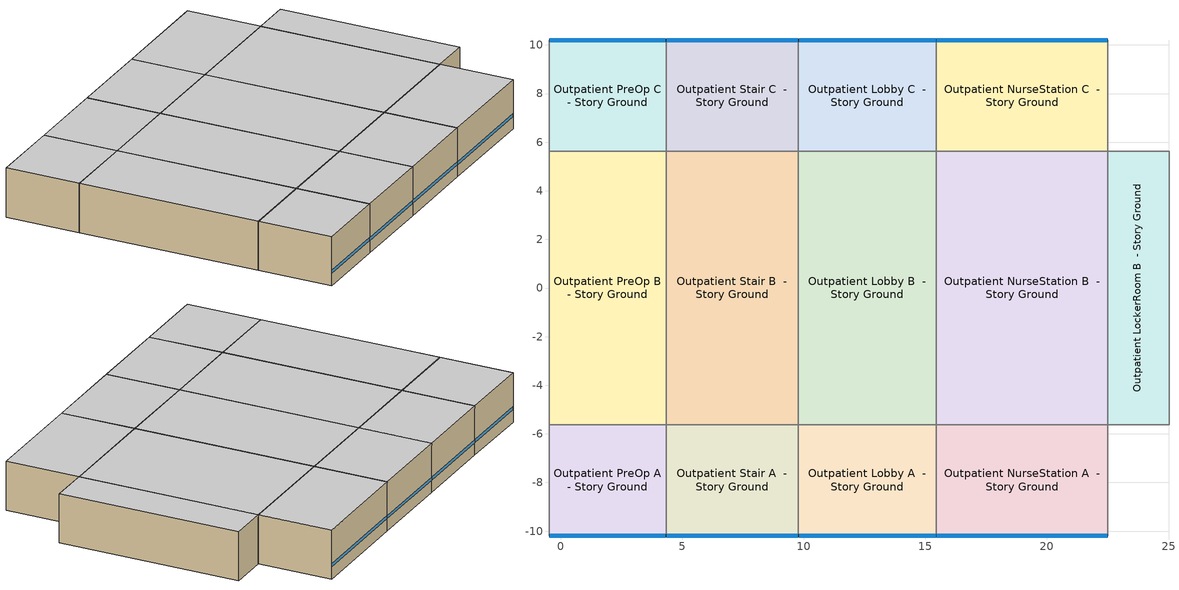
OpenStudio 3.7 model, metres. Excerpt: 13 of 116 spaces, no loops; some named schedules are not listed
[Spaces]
Outpatient PreOp A  - Story Ground
 floor ground (Foundation F 126 Perim 481 Area 2201): -0.48,-10.19 -0.48,-5.62 4.33,-5.62 4.33,-10.19 z0
 wall outside: -0.48,-10.19 4.33,-10.19 z0:3.05
 wall to Outpatient Elec/MechRoom A  - Story Ground: -0.48,-5.62 -0.48,-10.19 z0:3.05
 wall to Outpatient PreOp B  - Story Ground: 4.33,-5.62 -0.48,-5.62 z0:3.05
 wall to Outpatient Stair A  - Story Ground: 4.33,-10.19 4.33,-5.62 z0:3.05
 window (Window U-0.5 SHGC 0.27): -0.46,-10.19 4.3,-10.19 z0.76:0.95
 ceiling adiabatic (Typical Interior Ceiling): 4.33,-10.19 4.33,-5.62 -0.48,-5.62 -0.48,-10.19 z3.05
Outpatient PreOp B  - Story Ground
 floor ground (Foundation F 126 Perim 0 Area 5406): -0.48,-5.62 -0.48,5.62 4.33,5.62 4.33,-5.62 z0
 wall to Outpatient Elec/MechRoom B  - Story Ground: -0.48,5.62 -0.48,-5.62 z0:3.05
 wall to Outpatient PreOp C  - Story Ground: 4.33,5.62 -0.48,5.62 z0:3.05
 wall to Outpatient Stair B  - Story Ground: 4.33,-5.62 4.33,5.62 z0:3.05
 ceiling adiabatic (Typical Interior Ceiling): 4.33,-5.62 4.33,5.62 -0.48,5.62 -0.48,-5.62 z3.05
Outpatient PreOp C  - Story Ground
 floor ground (Foundation F 126 Perim 481 Area 2201): -0.48,5.62 -0.48,10.19 4.33,10.19 4.33,5.62 z0
 wall outside: 4.33,10.19 -0.48,10.19 z0:3.05
 wall to Outpatient Elec/MechRoom C  - Story Ground: -0.48,10.19 -0.48,5.62 z0:3.05
 wall to Outpatient Stair C  - Story Ground: 4.33,5.62 4.33,10.19 z0:3.05
 window (Window U-0.5 SHGC 0.27): 4.3,10.19 -0.46,10.19 z0.76:0.95
 ceiling adiabatic (Typical Interior Ceiling): 4.33,5.62 4.33,10.19 -0.48,10.19 -0.48,5.62 z3.05
Outpatient Stair A  - Story Ground
 floor ground (Foundation F 126 Perim 545 Area 2491): 4.33,-10.19 4.33,-5.62 9.78,-5.62 9.78,-10.19 z0
 wall outside: 4.33,-10.19 9.78,-10.19 z0:3.05
 wall to Outpatient Stair B  - Story Ground: 9.78,-5.62 4.33,-5.62 z0:3.05
 wall to Outpatient Lobby A  - Story Ground: 9.78,-10.19 9.78,-5.62 z0:3.05
 window (Window U-0.5 SHGC 0.27): 4.35,-10.19 9.75,-10.19 z0.76:0.95
 ceiling adiabatic (Typical Interior Ceiling): 9.78,-10.19 9.78,-5.62 4.33,-5.62 4.33,-10.19 z3.05
Outpatient Stair B  - Story Ground
 floor ground (Foundation F 126 Perim 0 Area 6118): 4.33,-5.62 4.33,5.62 9.78,5.62 9.78,-5.62 z0
 wall to Outpatient Stair C  - Story Ground: 9.78,5.62 4.33,5.62 z0:3.05
 wall to Outpatient Lobby B  - Story Ground: 9.78,-5.62 9.78,5.62 z0:3.05
 ceiling adiabatic (Typical Interior Ceiling): 9.78,-5.62 9.78,5.62 4.33,5.62 4.33,-5.62 z3.05
Outpatient Stair C  - Story Ground
 floor ground (Foundation F 126 Perim 545 Area 2491): 4.33,5.62 4.33,10.19 9.78,10.19 9.78,5.62 z0
 wall outside: 9.78,10.19 4.33,10.19 z0:3.05
 wall to Outpatient Lobby C  - Story Ground: 9.78,5.62 9.78,10.19 z0:3.05
 window (Window U-0.5 SHGC 0.27): 9.75,10.19 4.35,10.19 z0.76:0.95
 ceiling adiabatic (Typical Interior Ceiling): 9.78,5.62 9.78,10.19 4.33,10.19 4.33,5.62 z3.05
Outpatient Lobby A  - Story Ground
 floor ground (Foundation F 126 Perim 567 Area 2593): 9.78,-10.19 9.78,-5.62 15.45,-5.62 15.45,-10.19 z0
 wall outside: 9.78,-10.19 15.45,-10.19 z0:3.05
 wall to Outpatient Lobby B  - Story Ground: 15.45,-5.62 9.78,-5.62 z0:3.05
 wall to Outpatient NurseStation A  - Story Ground: 15.45,-10.19 15.45,-5.62 z0:3.05
 window (Window U-0.5 SHGC 0.27): 9.8,-10.19 15.42,-10.19 z0.76:0.95
 ceiling adiabatic (Typical Interior Ceiling): 15.45,-10.19 15.45,-5.62 9.78,-5.62 9.78,-10.19 z3.05
Outpatient Lobby B  - Story Ground
 floor ground (Foundation F 126 Perim 0 Area 637): 9.78,-5.62 9.78,5.62 15.45,5.62 15.45,-5.62 z0
 wall to Outpatient Lobby C  - Story Ground: 15.45,5.62 9.78,5.62 z0:3.05
 wall to Outpatient NurseStation B  - Story Ground: 15.45,-5.62 15.45,5.62 z0:3.05
 ceiling adiabatic (Typical Interior Ceiling): 15.45,-5.62 15.45,5.62 9.78,5.62 9.78,-5.62 z3.05
Outpatient Lobby C  - Story Ground
 floor ground (Foundation F 126 Perim 567 Area 2593): 9.78,5.62 9.78,10.19 15.45,10.19 15.45,5.62 z0
 wall outside: 15.45,10.19 9.78,10.19 z0:3.05
 wall to Outpatient NurseStation C  - Story Ground: 15.45,5.62 15.45,10.19 z0:3.05
 window (Window U-0.5 SHGC 0.27): 15.42,10.19 9.8,10.19 z0.76:0.95
 ceiling adiabatic (Typical Interior Ceiling): 15.45,5.62 15.45,10.19 9.78,10.19 9.78,5.62 z3.05
Outpatient NurseStation A  - Story Ground
 floor ground (Foundation F 126 Perim 705 Area 3224): 15.45,-10.19 15.45,-5.62 22.5,-5.62 22.5,-10.19 z0
 wall outside: 15.45,-10.19 22.5,-10.19 z0:3.05
 wall to Outpatient NurseStation B  - Story Ground: 22.5,-5.62 15.45,-5.62 z0:3.05
 wall to Outpatient LockerRoom A  - Story Ground: 22.5,-10.19 22.5,-5.62 z0:3.05
 window (Window U-0.5 SHGC 0.27): 15.47,-10.19 22.48,-10.19 z0.76:0.95
 ceiling adiabatic (Typical Interior Ceiling): 22.5,-10.19 22.5,-5.62 15.45,-5.62 15.45,-10.19 z3.05
Outpatient NurseStation B  - Story Ground
 floor ground (Foundation F 126 Perim 0 Area 792): 15.45,-5.62 15.45,5.62 22.5,5.62 22.5,-5.62 z0
 wall to Outpatient NurseStation C  - Story Ground: 22.5,5.62 15.45,5.62 z0:3.05
 wall to Outpatient LockerRoom B  - Story Ground: 22.5,-5.62 22.5,5.62 z0:3.05
 ceiling adiabatic (Typical Interior Ceiling): 22.5,-5.62 22.5,5.62 15.45,5.62 15.45,-5.62 z3.05
Outpatient NurseStation C  - Story Ground
 floor ground (Foundation F 126 Perim 705 Area 3224): 15.45,5.62 15.45,10.19 22.5,10.19 22.5,5.62 z0
 wall outside: 22.5,10.19 15.45,10.19 z0:3.05
 wall to Outpatient LockerRoom C  - Story Ground: 22.5,5.62 22.5,10.19 z0:3.05
 window (Window U-0.5 SHGC 0.27): 22.48,10.19 15.47,10.19 z0.76:0.95
 ceiling adiabatic (Typical Interior Ceiling): 22.5,5.62 22.5,10.19 15.45,10.19 15.45,5.62 z3.05
Outpatient LockerRoom B  - Story Ground
 floor ground (Foundation F 126 Perim 0 Area 2827): 22.5,-5.62 22.5,5.62 25.02,5.62 25.02,-5.62 z0
 wall to Outpatient LockerRoom C  - Story Ground: 25.02,5.62 22.5,5.62 z0:3.05
 wall to Outpatient LockerRoom B end_b - Story Ground: 25.02,-5.62 25.02,5.62 z0:3.05
 wall to Outpatient LockerRoom A  - Story Ground: 22.5,-5.62 25.02,-5.62 z0:3.05
 ceiling adiabatic (Typical Interior Ceiling): 25.02,-5.62 25.02,5.62 22.5,5.62 22.5,-5.62 z3.05
[Site]
Northeast Philadelph: Latitude {deg}=40.08; Longitude {deg}=-75.01; Time Zone {hr}=-5; Elevation {m}=36; Terrain=City
[Site:WaterMainsTemperature]
Calculation Method=Correlation; Annual Average Outdoor Air Temperature {C}=14.165; Maximum Difference In Monthly Average Outdoor Air Temperatures {deltaC}=25.99
[SizingPeriod:DesignDay] Daily Dry-Bulb Temperature Range {deltaC}=10.2; Barometric Pressure {Pa}=100893; Wind Speed {m/s}=4.3; Wind Direction {deg}=280; Rain Indicator=No; Snow Indicator=No; Day of Month=21; Month=7; Day Type=SummerDesignDay; Daylight Saving Time Indicator=No; Dry-Bulb Temperature Range Modifier Type=DefaultMultipliers; Solar Model Indicator=ASHRAETau; ASHRAE Clear Sky Optical Depth for Beam Irradiance=0.453; ASHRAE Clear Sky Optical Depth for Diffuse Irradiance=2.129
Name | Maximum Dry-Bulb Temperature {C} | Humidity Condition Type | Wetbulb or DewPoint at Maximum Dry-Bulb {C}
Northeast Philadelph Ann Clg .4% Condns DB=>MWB 1 | 34 | Wetbulb | 24.1
Northeast Philadelph Ann Clg .4% Condns WB=>MDB 1 | 31.5 | Wetbulb | 25.8
Northeast Philadelph Ann Clg 1% Condns DB=>MWB 1 | 32.6 | Wetbulb | 23.4
Northeast Philadelph Ann Clg 2% Condns DP=>MDB 1 | 26.8 | Dewpoint | 22.5
[ClimateZones]
Climate Zone Institution Name 1=ASHRAE; Climate Zone Document Name 1=ANSI/ASHRAE Standard 169; Climate Zone Document Year 1=2006; Climate Zone Value 1=ASHRAE 169-2013-4A; Climate Zone Institution Name 2=CEC; Climate Zone Document Name 2=California Climate Zone Descriptions; Climate Zone Document Year 2=1995
[Building]
ComStock 90.1-2004|Outpatient: North Axis {deg}=45; Default Construction Set=ComStock 90.1-2004 - Outpatient - ASHRAE 169-2013-4A; Default Schedule Set=Building Default Schedule Set; Standards Building Type=Outpatient
[Site:GroundTemperature:FCfactorMethod]
January Ground Temperature {C}=14; February Ground Temperature {C}=7.3; March Ground Temperature {C}=3.3; April Ground Temperature {C}=1.2; May Ground Temperature {C}=-0.2; June Ground Temperature {C}=5.6; July Ground Temperature {C}=10.9; August Ground Temperature {C}=16.1; September Ground Temperature {C}=21.7; October Ground Temperature {C}=25; November Ground Temperature {C}=24.8; December Ground Temperature {C}=19.9
[Construction:FfactorGroundFloor] F-Factor {W/m-K}=1.26344
Name | Area {m2} | PerimeterExposed {m}
Foundation F 126 Perim 0 Area 5406 | 54.0579 | 0
Foundation F 126 Perim 567 Area 2593 | 25.9313 | 5.67175
Foundation F 126 Perim 481 Area 2201 | 22.0074 | 4.81353
Foundation F 126 Perim 545 Area 2491 | 24.9077 | 5.44787
Foundation F 126 Perim 0 Area 6118 | 61.1818 | 0
Foundation F 126 Perim 0 Area 637 | 63.6961 | 0
Foundation F 126 Perim 0 Area 792 | 79.2011 | 0
Foundation F 126 Perim 705 Area 3224 | 32.2435 | 7.05238
Foundation F 126 Perim 0 Area 2827 | 28.2747 | 0
[DefaultConstructionSet]
ComStock 90.1-2004 - Outpatient - ASHRAE 169-2013-4A: Default Exterior Surface Constructions=Default Surface Constructions 1; Default Interior Surface Constructions=Default Surface Constructions 2; Default Ground Contact Surface Constructions=Default Surface Constructions 3; Default Exterior SubSurface Constructions=Default Sub Surface Constructions 1; Default Interior SubSurface Constructions=Default Sub Surface Constructions 2; Interior Partition Construction=Typical Interior Partition
[DefaultSurfaceConstructions]
Name | Floor Construction | Wall Construction | Roof Ceiling Construction
Default Surface Constructions 1 | Typical Insulated Exterior Mass Floor R-9.35 | Typical Insulated Exterior Mass Wall R-6.62 | Typical IEAD Roof R-15.87
Default Surface Constructions 2 | Typical Interior Floor | Typical Interior Wall | Typical Interior Ceiling
Default Surface Constructions 3 | Typical Insulated Carpeted 6in Slab Floor | Typical Insulated Basement Mass Wall
[Construction]
Typical Insulated Exterior Mass Floor R-9.35: Typical Insulation R-6.78, 4 in. Normalweight Concrete Floor, Typical Carpet Pad
Typical IEAD Roof R-15.87: Roof Membrane, Typical Insulation R-14.76, Metal Roof Surface
Typical Interior Floor: 100mm Normalweight concrete floor, CP02 CARPET PAD
Typical Interior Wall: G01 13mm gypsum board, G01 13mm gypsum board
Typical Interior Ceiling: CP02 CARPET PAD, 100mm Normalweight concrete floor
Typical Insulated Carpeted 6in Slab Floor: 6 in. Normalweight Concrete Floor, Typical Carpet Pad
Typical Insulated Basement Mass Wall: 8 in. Concrete Block Basement Wall
U 0.57 SHGC 0.39 Dbl Ref-D Clr 6mm/6mm Air: REF D CLEAR 6MM, AIR 6MM, CLEAR 6MM
Typical Insulated Metal Door R-1.43: F08 Metal surface, Typical Insulation R-0.58
Typical Overhead Door R-0.86: Typical Insulation R-0.01
U 1.17 SHGC 0.49 Simple Glazing Skylight U-1.17 SHGC 0.39: U 1.17 SHGC 0.49 Simple Glazing U-1.17 SHGC 0.39
Typical Interior Window: Clear 3mm
Typical Interior Door; Typical Interior Partition: G05 25mm wood
Typical Insulated Exterior Mass Wall R-6.62: 1IN Stucco, 8IN CONCRETE HW RefBldg, Typical Insulation R-4.23, 1/2IN Gypsum
InteriorFurnishings 1: Std Wood 6inch 1
Window U-0.5 SHGC 0.27: Simple Glazing Double - LowE - Tinted/Reflective - Thermally Broken Aluminum
[Material:NoMass] Roughness=Smooth; Thermal Absorptance=0.9; Solar Absorptance=0.7
Name | Thermal Resistance {m2-K/W} | Visible Absorptance
Typical Insulation R-6.78 | 1.19347 | 0.7
Typical Carpet Pad; CP02 CARPET PAD | 0.21648 | 0.8
Typical Insulation R-14.76 | 2.59864 | 0.7
Typical Insulation R-0.58 | 0.101875 | 0.7
Typical Insulation R-0.01 | 0.001 | 0.7
Typical Insulation R-4.23 | 0.745657 | 0.7
[Material] Thermal Absorptance=0.9
Name | Roughness | Thickness {m} | Conductivity {W/m-K} | Density {kg/m3} | Specific Heat {J/kg-K} | Solar Absorptance | Visible Absorptance
4 in. Normalweight Concrete Floor | MediumRough | 0.1016 | 2.31 | 2322 | 832 | 0.7 | 0.7
Roof Membrane | VeryRough | 0.0095 | 0.16 | 1121.29 | 1460 | 0.7 | 0.7
Metal Roof Surface; F08 Metal surface | Smooth | 0.0008 | 45.28 | 7824 | 500 | 0.7 | 0.7
100mm Normalweight concrete floor | MediumRough | 0.1016 | 2.31045 | 2322 | 832.557 | 0.7 | 0.7
G01 13mm gypsum board | Smooth | 0.0127 | 0.160031 | 800.001 | 1090.73 | 0.7 | 0.5
6 in. Normalweight Concrete Floor | MediumRough | 0.1524 | 2.31 | 2322 | 832 | 0.7 | 0.7
8 in. Concrete Block Basement Wall | MediumRough | 0.2032 | 1.326 | 1842 | 912 | 0.7 | 0.7
G05 25mm wood | MediumSmooth | 0.0254 | 0.15 | 608 | 1630 | 0.5 | 0.5
1IN Stucco | Smooth | 0.0253 | 0.6918 | 1858 | 837 | 0.7 | 0.92
8IN CONCRETE HW RefBldg | Rough | 0.2032 | 1.311 | 2240 | 836.8 | 0.7 | 0.7
1/2IN Gypsum | Smooth | 0.0127 | 0.16 | 784.9 | 830 | 0.4 | 0.4
Std Wood 6inch 1 | MediumSmooth | 0.15 | 0.12 | 540 | 1210 | 0.7 | 0.7
[DefaultSubSurfaceConstructions]
Name | Fixed Window Construction | Operable Window Construction | Door Construction | Glass Door Construction | Overhead Door Construction | Skylight Construction | Tubular Daylight Dome Construction | Tubular Daylight Diffuser Construction
Default Sub Surface Constructions 1 | U 0.57 SHGC 0.39 Dbl Ref-D Clr 6mm/6mm Air | U 0.57 SHGC 0.39 Dbl Ref-D Clr 6mm/6mm Air | Typical Insulated Metal Door R-1.43 | U 0.57 SHGC 0.39 Dbl Ref-D Clr 6mm/6mm Air | Typical Overhead Door R-0.86 | U 1.17 SHGC 0.49 Simple Glazing Skylight U-1.17 SHGC 0.39 | Typical Interior Window | Typical Interior Window
Default Sub Surface Constructions 2 | Typical Interior Window | Typical Interior Window | Typical Interior Door
[WindowMaterial:Glazing] Optical Data Type=SpectralAverage; Infrared Transmittance at Normal Incidence=0; Front Side Infrared Hemispherical Emissivity=0.84; Conductivity {W/m-K}=0.9; Dirt Correction Factor for Solar and Visible Transmittance=1; Solar Diffusing=No
Name | Thickness {m} | Solar Transmittance at Normal Incidence | Front Side Solar Reflectance at Normal Incidence | Back Side Solar Reflectance at Normal Incidence | Visible Transmittance at Normal Incidence | Front Side Visible Reflectance at Normal Incidence | Back Side Visible Reflectance at Normal Incidence | Back Side Infrared Hemispherical Emissivity
REF D CLEAR 6MM | 0.006 | 0.429 | 0.308 | 0.379 | 0.334 | 0.453 | 0.505 | 0.82
CLEAR 6MM | 0.006 | 0.775 | 0.071 | 0.071 | 0.881 | 0.08 | 0.08 | 0.84
Clear 3mm | 0.003 | 0.837 | 0.075 | 0.075 | 0.898 | 0.081 | 0.081 | 0.84
[WindowMaterial:Gas]
AIR 6MM: Gas Type=Air; Thickness {m}=0.0063
[WindowMaterial:SimpleGlazingSystem]
Name | U-Factor {W/m2-K} | Solar Heat Gain Coefficient | Visible Transmittance
U 1.17 SHGC 0.49 Simple Glazing U-1.17 SHGC 0.39 | 6.64357 | 0.39 | 0.38
Simple Glazing Double - LowE - Tinted/Reflective - Thermally Broken Aluminum | 2.81642 | 0.266 | 0.359
[SpaceType] Standards Building Type=Outpatient
Name | Default Schedule Set | Design Specification Outdoor Air Object | Standards Space Type
Outpatient PreOp - ComStock 90.1-2004 | Outpatient PreOp Schedule Set | Outpatient PreOp Ventilation | PreOp
Outpatient Stair - ComStock 90.1-2004 | Outpatient Stair Schedule Set | Outpatient Stair Ventilation | Stair
Outpatient Lobby - ComStock 90.1-2004 | Outpatient Lobby Schedule Set | Outpatient Lobby Ventilation | Lobby
Outpatient NurseStation - ComStock 90.1-2004 | Outpatient NurseStation Schedule Set | Outpatient NurseStation Ventilation | NurseStation
Outpatient LockerRoom - ComStock 90.1-2004 | Outpatient LockerRoom Schedule Set | Outpatient LockerRoom Ventilation | LockerRoom
[BuildingStory]
Story Ground: Nominal Z Coordinate {m}=0; Nominal Floor to Floor Height {m}=3.048
[Space] Building Story=Story Ground
Name | Space Type | Thermal Zone
Outpatient PreOp A  - Story Ground | Outpatient PreOp - ComStock 90.1-2004 | Zone Outpatient PreOp A  - Story Ground
Outpatient PreOp B  - Story Ground | Outpatient PreOp - ComStock 90.1-2004 | Zone Outpatient PreOp B  - Story Ground
Outpatient PreOp C  - Story Ground | Outpatient PreOp - ComStock 90.1-2004 | Zone Outpatient PreOp C  - Story Ground
Outpatient Stair A  - Story Ground | Outpatient Stair - ComStock 90.1-2004 | Zone Outpatient Stair A  - Story Ground
Outpatient Stair B  - Story Ground | Outpatient Stair - ComStock 90.1-2004 | Zone Outpatient Stair B  - Story Ground
Outpatient Stair C  - Story Ground | Outpatient Stair - ComStock 90.1-2004 | Zone Outpatient Stair C  - Story Ground
Outpatient Lobby A  - Story Ground | Outpatient Lobby - ComStock 90.1-2004 | Zone Outpatient Lobby A  - Story Ground
Outpatient Lobby B  - Story Ground | Outpatient Lobby - ComStock 90.1-2004 | Zone Outpatient Lobby B  - Story Ground
Outpatient Lobby C  - Story Ground | Outpatient Lobby - ComStock 90.1-2004 | Zone Outpatient Lobby C  - Story Ground
Outpatient NurseStation A  - Story Ground | Outpatient NurseStation - ComStock 90.1-2004 | Zone Outpatient NurseStation A  - Story Ground
Outpatient NurseStation B  - Story Ground | Outpatient NurseStation - ComStock 90.1-2004 | Zone Outpatient NurseStation B  - Story Ground
Outpatient NurseStation C  - Story Ground | Outpatient NurseStation - ComStock 90.1-2004 | Zone Outpatient NurseStation C  - Story Ground
Outpatient LockerRoom B  - Story Ground | Outpatient LockerRoom - ComStock 90.1-2004 | Zone Outpatient LockerRoom B  - Story Ground
[ThermalZone] Multiplier=1; Use Ideal Air Loads=No
Name | Thermostat
Zone Outpatient PreOp A  - Story Ground | Outpatient PreOp - ComStock 90.1-2004 Thermostat
Zone Outpatient PreOp B  - Story Ground | Outpatient PreOp - ComStock 90.1-2004 Thermostat 1
Zone Outpatient PreOp C  - Story Ground | Outpatient PreOp - ComStock 90.1-2004 Thermostat 2
Zone Outpatient Stair A  - Story Ground | Outpatient Stair - ComStock 90.1-2004 Thermostat
Zone Outpatient Stair B  - Story Ground | Outpatient Stair - ComStock 90.1-2004 Thermostat 1
Zone Outpatient Stair C  - Story Ground | Outpatient Stair - ComStock 90.1-2004 Thermostat 2
Zone Outpatient Lobby A  - Story Ground | Outpatient Lobby - ComStock 90.1-2004 Thermostat
Zone Outpatient Lobby B  - Story Ground | Outpatient Lobby - ComStock 90.1-2004 Thermostat 1
Zone Outpatient Lobby C  - Story Ground | Outpatient Lobby - ComStock 90.1-2004 Thermostat 2
Zone Outpatient NurseStation A  - Story Ground | Outpatient NurseStation - ComStock 90.1-2004 Thermostat
Zone Outpatient NurseStation B  - Story Ground | Outpatient NurseStation - ComStock 90.1-2004 Thermostat 1
Zone Outpatient NurseStation C  - Story Ground | Outpatient NurseStation - ComStock 90.1-2004 Thermostat 2
Zone Outpatient LockerRoom B  - Story Ground | Outpatient LockerRoom - ComStock 90.1-2004 Thermostat 2
[People:Definition] Number of People Calculation Method=People/Area; Fraction Radiant=0.3
Name | People per Space Floor Area {person/m2}
Outpatient Lobby People Definition; Outpatient PreOp People Definition | 0.107639
Outpatient LockerRoom People Definition | 0.161566
Outpatient NurseStation People Definition | 0.215493
[People] Work Efficiency Schedule=Work Efficiency Schedule; Clothing Insulation Schedule=Clothing Schedule; Air Velocity Schedule=Air Velocity Schedule; Multiplier=1
Name | People Definition | Space or SpaceType
Outpatient Lobby People | Outpatient Lobby People Definition | Outpatient Lobby - ComStock 90.1-2004
Outpatient LockerRoom People | Outpatient LockerRoom People Definition | Outpatient LockerRoom - ComStock 90.1-2004
Outpatient NurseStation People | Outpatient NurseStation People Definition | Outpatient NurseStation - ComStock 90.1-2004
Outpatient PreOp People | Outpatient PreOp People Definition | Outpatient PreOp - ComStock 90.1-2004
[Lights:Definition] Design Level Calculation Method=Watts/Area; Fraction Visible=0.2; Return Air Fraction=0
Name | Watts per Space Floor Area {W/m2} | Fraction Radiant
Outpatient LockerRoom - ComStock 90.1-2004 General Lights Definition | 3.74035 | 0.31
Outpatient LockerRoom - ComStock 90.1-2004 Wall Wash Lights Definition | 4.25298 | 0.125
Outpatient Stair - ComStock 90.1-2004 General Lights Definition | 6.08466 | 0.31
Outpatient Stair - ComStock 90.1-2004 Wall Wash Lights Definition | 4.91911 | 0.125
Outpatient PreOp - ComStock 90.1-2004 General Lights Definition | 3.00501 | 0.31
Outpatient PreOp - ComStock 90.1-2004 Task Lights Definition | 26.7515 | 0.125
Outpatient Lobby - ComStock 90.1-2004 General Lights Definition | 2.45217 | 0.31
Outpatient Lobby - ComStock 90.1-2004 Task Lights Definition | 1.72345 | 0.125
Outpatient Lobby - ComStock 90.1-2004 Wall Wash Lights Definition | 3.12863 | 0.125
Outpatient NurseStation - ComStock 90.1-2004 General Lights Definition | 6.50864 | 0.31
Outpatient NurseStation - ComStock 90.1-2004 Task Lights Definition | 11.8918 | 0.125
[ElectricEquipment:Definition]
Name | Design Level Calculation Method | Watts per Space Floor Area {W/m2} | Fraction Latent | Fraction Radiant | Fraction Lost | Design Level {W}
Outpatient Lobby Elec Equip Definition | Watts/Area | 11.8403 | 0 | 0.5 | 0
Outpatient LockerRoom Elec Equip Definition | Watts/Area | 32.2917 | 0 | 0.5 | 0
Outpatient NurseStation Elec Equip Definition; Outpatient PreOp Elec Equip Definition | Watts/Area | 21.5278 | 0 | 0.5 | 0
Outpatient Stair Elec Equip Definition | Watts/Area | 4.30556 | 0 | 0.5 | 0
Elevator Lift Motor | EquipmentLevel |  | 0 | 0 | 1 | 16055
Elevator Fan | EquipmentLevel |  |  | 0.5 |  | 74.7252
Elevator Lights | EquipmentLevel |  |  | 0.5 |  | 88.9586
[ElectricEquipment]
Name | Electric Equipment Definition | Space or SpaceType | Schedule | Multiplier
Outpatient Lobby Elec Equip | Outpatient Lobby Elec Equip Definition | Outpatient Lobby - ComStock 90.1-2004
Outpatient LockerRoom Elec Equip | Outpatient LockerRoom Elec Equip Definition | Outpatient LockerRoom - ComStock 90.1-2004
Outpatient NurseStation Elec Equip | Outpatient NurseStation Elec Equip Definition | Outpatient NurseStation - ComStock 90.1-2004
Outpatient PreOp Elec Equip | Outpatient PreOp Elec Equip Definition | Outpatient PreOp - ComStock 90.1-2004
Outpatient Stair Elec Equip | Outpatient Stair Elec Equip Definition | Outpatient Stair - ComStock 90.1-2004
5 Elevator Lift Motors | Elevator Lift Motor | Outpatient NurseStation B  - Story Ground | Elevator Schedule 1 | 5
5 Elevator Fans | Elevator Fan | Outpatient NurseStation B  - Story Ground | Elevator Schedule 3 | 5
5 Elevator Lights | Elevator Lights | Outpatient NurseStation B  - Story Ground | Elevator Schedule 2 | 5
[DesignSpecification:OutdoorAir] Outdoor Air Method=Sum
Name | Outdoor Air Flow per Person {m3/s-person} | Outdoor Air Flow per Floor Area {m3/s-m2}
Outpatient Lobby Ventilation; Outpatient LockerRoom Ventilation | 0.00707921
Outpatient NurseStation Ventilation |  | 0.0023876
Outpatient PreOp Ventilation | 0.00235974 | 0.00270764
Outpatient Stair Ventilation |  | 0.000254
[DefaultScheduleSet]
Name | Number of People Schedule | People Activity Level Schedule | Lighting Schedule | Electric Equipment Schedule | Infiltration Schedule | Hours of Operation Schedule
Outpatient Lobby Schedule Set; Outpatient LockerRoom Schedule Set; Outpatient NurseStation Schedule Set | OutPatientHealthCare BLDG_OCC_SCH | OutPatientHealthCare ACTIVITY_SCH | OutPatientHealthCare BLDG_LIGHT_SCH | OutPatientHealthCare BLDG_EQUIP_SCH_BASE | OutPatientHealthCare INFIL_SCH
Outpatient PreOp Schedule Set | OutPatientHealthCare BLDG_OCC_SCH | OutPatientHealthCare ACTIVITY_SCH | OutPatientHealthCare BLDG_LIGHT_EXAM_SCH | OutPatientHealthCare BLDG_EQUIP_SCH_BASE | OutPatientHealthCare INFIL_SCH
Outpatient Stair Schedule Set | OutPatientHealthCare BLDG_OCC_SCH | OutPatientHealthCare ACTIVITY_SCH | OutPatientHealthCare BLDG_LIGHT_CORRIDOR_SCH | OutPatientHealthCare BLDG_EQUIP_SCH_BASE | OutPatientHealthCare INFIL_SCH
Building Default Schedule Set |  |  |  |  |  | Building Hours of Operation NonResidential
[Exterior:Lights:Definition]
Name | Design Level {W}
Parking Areas and Drives Def (W/ft^2) | 0.0414577
Building Facades Def (W/ft^2) | 0.2
Main Entries Def (W/ft) | 30
Other Doors Def (W/ft) | 20
[Exterior:Lights] Control Option=AstronomicalClock
Name | Exterior Lights Definition | Schedule | Multiplier
Parking Areas and Drives | Parking Areas and Drives Def (W/ft^2) | Always On Discrete | 151875
Building Facades | Building Facades Def (W/ft^2) | Schedule Ruleset 1 | 5824.89
Main Entries | Main Entries Def (W/ft) | Always On Discrete | 12
Other Doors | Other Doors Def (W/ft) | Always On Discrete | 31.14
[ThermostatSetpoint:DualSetpoint] Heating Setpoint Temperature Schedule=OutPatientHealthCare HTGSETP_SCH_YES_OPTIMUM; Cooling Setpoint Temperature Schedule=OutPatientHealthCare CLGSETP_SCH_NO_SETBACK
Outpatient Lobby - ComStock 90.1-2004 Thermostat; Outpatient Lobby - ComStock 90.1-2004 Thermostat 1; Outpatient Lobby - ComStock 90.1-2004 Thermostat 2; Outpatient LockerRoom - ComStock 90.1-2004 Thermostat 2; Outpatient NurseStation - ComStock 90.1-2004 Thermostat; Outpatient NurseStation - ComStock 90.1-2004 Thermostat 1; Outpatient NurseStation - ComStock 90.1-2004 Thermostat 2; Outpatient PreOp - ComStock 90.1-2004 Thermostat; Outpatient PreOp - ComStock 90.1-2004 Thermostat 1; Outpatient PreOp - ComStock 90.1-2004 Thermostat 2; Outpatient Stair - ComStock 90.1-2004 Thermostat; Outpatient Stair - ComStock 90.1-2004 Thermostat 1; Outpatient Stair - ComStock 90.1-2004 Thermostat 2
[InternalMass:Definition]
Internal Mass Definition 2: Construction=InteriorFurnishings 1; Design Level Calculation Method=SurfaceArea/Area; Surface Area per Space Floor Area=2
[InternalMass] Internal Mass Definition=Internal Mass Definition 2; Multiplier=1
Name | Space or SpaceType
Outpatient PreOp B  - Story Ground Mass | Outpatient PreOp B  - Story Ground
Outpatient Lobby A  - Story Ground Mass | Outpatient Lobby A  - Story Ground
Outpatient PreOp A  - Story Ground Mass | Outpatient PreOp A  - Story Ground
Outpatient Stair A  - Story Ground Mass | Outpatient Stair A  - Story Ground
Outpatient PreOp C  - Story Ground Mass | Outpatient PreOp C  - Story Ground
Outpatient Stair B  - Story Ground Mass | Outpatient Stair B  - Story Ground
Outpatient Stair C  - Story Ground Mass | Outpatient Stair C  - Story Ground
Outpatient Lobby B  - Story Ground Mass | Outpatient Lobby B  - Story Ground
Outpatient Lobby C  - Story Ground Mass | Outpatient Lobby C  - Story Ground
Outpatient NurseStation B  - Story Ground Mass | Outpatient NurseStation B  - Story Ground
Outpatient NurseStation A  - Story Ground Mass | Outpatient NurseStation A  - Story Ground
Outpatient NurseStation C  - Story Ground Mass | Outpatient NurseStation C  - Story Ground
Outpatient LockerRoom B  - Story Ground Mass | Outpatient LockerRoom B  - Story Ground
[Lights] Fraction Replaceable=1
Name | Lights Definition | Space or SpaceType
Outpatient LockerRoom - ComStock 90.1-2004 General Lighting | Outpatient LockerRoom - ComStock 90.1-2004 General Lights Definition | Outpatient LockerRoom - ComStock 90.1-2004
Outpatient LockerRoom - ComStock 90.1-2004 Wall Wash Lighting | Outpatient LockerRoom - ComStock 90.1-2004 Wall Wash Lights Definition | Outpatient LockerRoom - ComStock 90.1-2004
Outpatient Stair - ComStock 90.1-2004 General Lighting | Outpatient Stair - ComStock 90.1-2004 General Lights Definition | Outpatient Stair - ComStock 90.1-2004
Outpatient Stair - ComStock 90.1-2004 Wall Wash Lighting | Outpatient Stair - ComStock 90.1-2004 Wall Wash Lights Definition | Outpatient Stair - ComStock 90.1-2004
Outpatient PreOp - ComStock 90.1-2004 General Lighting | Outpatient PreOp - ComStock 90.1-2004 General Lights Definition | Outpatient PreOp - ComStock 90.1-2004
Outpatient PreOp - ComStock 90.1-2004 Task Lighting | Outpatient PreOp - ComStock 90.1-2004 Task Lights Definition | Outpatient PreOp - ComStock 90.1-2004
Outpatient Lobby - ComStock 90.1-2004 General Lighting | Outpatient Lobby - ComStock 90.1-2004 General Lights Definition | Outpatient Lobby - ComStock 90.1-2004
Outpatient Lobby - ComStock 90.1-2004 Task Lighting | Outpatient Lobby - ComStock 90.1-2004 Task Lights Definition | Outpatient Lobby - ComStock 90.1-2004
Outpatient Lobby - ComStock 90.1-2004 Wall Wash Lighting | Outpatient Lobby - ComStock 90.1-2004 Wall Wash Lights Definition | Outpatient Lobby - ComStock 90.1-2004
Outpatient NurseStation - ComStock 90.1-2004 General Lighting | Outpatient NurseStation - ComStock 90.1-2004 General Lights Definition | Outpatient NurseStation - ComStock 90.1-2004
Outpatient NurseStation - ComStock 90.1-2004 Task Lighting | Outpatient NurseStation - ComStock 90.1-2004 Task Lights Definition | Outpatient NurseStation - ComStock 90.1-2004
[SpaceInfiltration:DesignFlowRate] Design Flow Rate Calculation Method=Flow/ExteriorArea; Flow per Exterior Surface Area {m3/s-m2}=0.000413282; Velocity Term Coefficient=0
Name | Space or SpaceType | Schedule | Constant Term Coefficient | Temperature Term Coefficient | Velocity Squared Term Coefficient
Outpatient Lobby A  - Story Ground HVAC On Infiltration | Outpatient Lobby A  - Story Ground | Infiltration HVAC On Schedule | -0.0461 | 0.0053 | 0.0311
Outpatient Lobby A  - Story Ground HVAC Off Infiltration | Outpatient Lobby A  - Story Ground | Infiltration HVAC Off Schedule | 0 | 0.0174 | 0.0341
Outpatient PreOp A  - Story Ground HVAC On Infiltration | Outpatient PreOp A  - Story Ground | Infiltration HVAC On Schedule | -0.0461 | 0.0053 | 0.0311
Outpatient PreOp A  - Story Ground HVAC Off Infiltration | Outpatient PreOp A  - Story Ground | Infiltration HVAC Off Schedule | 0 | 0.0174 | 0.0341
Outpatient Stair A  - Story Ground HVAC On Infiltration | Outpatient Stair A  - Story Ground | Infiltration HVAC On Schedule | -0.0461 | 0.0053 | 0.0311
Outpatient Stair A  - Story Ground HVAC Off Infiltration | Outpatient Stair A  - Story Ground | Infiltration HVAC Off Schedule | 0 | 0.0174 | 0.0341
Outpatient PreOp C  - Story Ground HVAC On Infiltration | Outpatient PreOp C  - Story Ground | Infiltration HVAC On Schedule | -0.0461 | 0.0053 | 0.0311
Outpatient PreOp C  - Story Ground HVAC Off Infiltration | Outpatient PreOp C  - Story Ground | Infiltration HVAC Off Schedule | 0 | 0.0174 | 0.0341
Outpatient Stair C  - Story Ground HVAC On Infiltration | Outpatient Stair C  - Story Ground | Infiltration HVAC On Schedule | -0.0461 | 0.0053 | 0.0311
Outpatient Stair C  - Story Ground HVAC Off Infiltration | Outpatient Stair C  - Story Ground | Infiltration HVAC Off Schedule | 0 | 0.0174 | 0.0341
Outpatient Lobby C  - Story Ground HVAC On Infiltration | Outpatient Lobby C  - Story Ground | Infiltration HVAC On Schedule | -0.0461 | 0.0053 | 0.0311
Outpatient Lobby C  - Story Ground HVAC Off Infiltration | Outpatient Lobby C  - Story Ground | Infiltration HVAC Off Schedule | 0 | 0.0174 | 0.0341
Outpatient NurseStation A  - Story Ground HVAC On Infiltration | Outpatient NurseStation A  - Story Ground | Infiltration HVAC On Schedule | -0.0461 | 0.0053 | 0.0311
Outpatient NurseStation A  - Story Ground HVAC Off Infiltration | Outpatient NurseStation A  - Story Ground | Infiltration HVAC Off Schedule | 0 | 0.0174 | 0.0341
Outpatient NurseStation C  - Story Ground HVAC On Infiltration | Outpatient NurseStation C  - Story Ground | Infiltration HVAC On Schedule | -0.0461 | 0.0053 | 0.0311
Outpatient NurseStation C  - Story Ground HVAC Off Infiltration | Outpatient NurseStation C  - Story Ground | Infiltration HVAC Off Schedule | 0 | 0.0174 | 0.0341
[Schedule:Ruleset]
Name | Default Day Schedule | Summer Design Day Schedule | Winter Design Day Schedule
OutPatientHealthCare BLDG_LIGHT_CORRIDOR_SCH | OutPatientHealthCare BLDG_LIGHT_CORRIDOR_SCH Default | OutPatientHealthCare BLDG_LIGHT_CORRIDOR_SCH Summer Design Day | OutPatientHealthCare BLDG_LIGHT_CORRIDOR_SCH Winter Design Day
Elevator Schedule 1 | 116 space(s) Occ Sch Default 1 | 116 space(s) Occ Sch Summer Design Day 1 | 116 space(s) Occ Sch Winter Design Day 1
Elevator Schedule 2 | 116 space(s) Occ Sch Default 2 | 116 space(s) Occ Sch Summer Design Day 2 | 116 space(s) Occ Sch Winter Design Day 2
Elevator Schedule 3 | 116 space(s) Occ Sch Default 3 | 116 space(s) Occ Sch Summer Design Day 3 | 116 space(s) Occ Sch Winter Design Day 3
[Schedule:Day]
Clothing Schedule Default Winter Clothes; OutPatientHealthCare INFIL_SCH Winter Design Day; OutPatientHealthCare INFIL_SCH Summer Design Day; 116 space(s) Occ Sch Summer Design Day 1; 116 space(s) Occ Sch Winter Design Day 1; 116 space(s) Occ Sch Summer Design Day 2; 116 space(s) Occ Sch Winter Design Day 2; 116 space(s) Occ Sch Summer Design Day 3; 116 space(s) Occ Sch Winter Design Day 3; Building Hours of Operation NonResidential Winter Design Day; 54 Zone VAV Occ Sch Summer Design Day 3; 54 Zone VAV Occ Sch Winter Design Day 3: 24, 0, 1
Air Velocity Schedule Default: 24, 0, 0.2
Work Efficiency Schedule Default; Infiltration HVAC Off Schedule Summer Design Day Schedule 1; Infiltration HVAC Off Schedule Winter Design Day Schedule 1: 24, 0, 0
OutPatientHealthCare BLDG_OCC_SCH Default: Yes, 10, 30, 0, 17, 45, 0.05, 24, 0, 0
OutPatientHealthCare BLDG_OCC_SCH Summer Design Day: 4, 0, 0.05, 6, 0, 0.2, 7, 0, 0.5, 18, 0, 0.9, 20, 0, 0.5, 22, 0, 0.2, 24, 0, 0.05
OutPatientHealthCare BLDG_OCC_SCH Winter Design Day: 7, 0, 0.05, 9, 0, 0.2, 15, 0, 0.3, 20, 0, 0.2, 24, 0, 0.05
OutPatientHealthCare ACTIVITY_SCH Default: Yes, 24, 0, 120
OutPatientHealthCare ACTIVITY_SCH Winter Design Day; OutPatientHealthCare ACTIVITY_SCH Summer Design Day: 24, 0, 120
OutPatientHealthCare BLDG_LIGHT_SCH Default; OutPatientHealthCare BLDG_LIGHT_EXAM_SCH Default; OutPatientHealthCare BLDG_LIGHT_CORRIDOR_SCH Default: Yes, 10, 30, 0.05, 17, 45, 0.1, 24, 0, 0.05
OutPatientHealthCare BLDG_LIGHT_SCH Summer Design Day; OutPatientHealthCare BLDG_LIGHT_EXAM_SCH Summer Design Day; OutPatientHealthCare BLDG_LIGHT_CORRIDOR_SCH Summer Design Day: 4, 0, 0.1, 6, 0, 0.3, 7, 0, 0.6, 18, 0, 0.9, 20, 0, 0.6, 22, 0, 0.3, 24, 0, 0.1
OutPatientHealthCare BLDG_LIGHT_SCH Winter Design Day; OutPatientHealthCare BLDG_LIGHT_EXAM_SCH Winter Design Day; OutPatientHealthCare BLDG_LIGHT_CORRIDOR_SCH Winter Design Day: 7, 0, 0.1, 9, 0, 0.3, 15, 0, 0.4, 20, 0, 0.3, 24, 0, 0.1
OutPatientHealthCare BLDG_EQUIP_SCH_BASE Default: Yes, 10, 30, 0.3, 17, 45, 0.5, 24, 0, 0.3
OutPatientHealthCare BLDG_EQUIP_SCH_BASE Summer Design Day: 4, 0, 0.3, 6, 0, 0.5, 18, 0, 1, 20, 0, 0.5, 24, 0, 0.3
OutPatientHealthCare BLDG_EQUIP_SCH_BASE Winter Design Day: 7, 0, 0.3, 9, 0, 0.5, 15, 0, 0.8, 20, 0, 0.5, 24, 0, 0.3
OutPatientHealthCare INFIL_SCH Default: 24, 0, 0.25
116 space(s) Occ Sch Default 1: Yes, 3, 30, 0, 3, 45, 0.0153829, 4, 0, 0.0307659, 4, 15, 0.0461488, 4, 30, 0.0615317, 4, 45, 0.0461488, 5, 0, 0.0307659, 5, 15, 0.0153829, 5, 30, 0, 5, 45, 0.0307659, 6, 0, 0.0615317, 6, 15, 0.0922976, 6, 30, 0.123063, 6, 45, 0.133319, 7, 0, 0.143574, 7, 15, 0.153829, 7, 30, 0.164085, 7, 45, 0.123063, 8, 0, 0.0820423, 8, 15, 0.0410211, 8, 30, 0, 15, 11, 0, 15, 26, 0.0911581, 15, 41, 0.0182316, 15, 45, 0, 16, 0, 0.0307659, 16, 15, 0.0615317, 16, 30, 0.0922976, 16, 45, 0.123063, 17, 0, 0.0922976, 17, 15, 0.0615317, 17, 30, 0.0307659, 17, 45, 0, 18, 0, 0.0153829, 18, 15, 0.0307659, 18, 30, 0.0461488, 18, 45, 0.0615317, 19, 0, 0.0461488, 19, 15, 0.0307659, 19, 30, 0.0153829, 19, 45, 0, 24, 0, 0
116 space(s) Occ Sch Sunday 1: Yes, 9, 30, 0, 10, 30, 0.0205106, 16, 45, 0, 17, 45, 0.0205106, 24, 0, 0
116 space(s) Occ Sch Saturday 1: Yes, 9, 0, 0, 9, 15, 0.0153829, 9, 30, 0.0307659, 9, 45, 0.0461488, 10, 0, 0.0615317, 10, 15, 0.0461488, 10, 30, 0.0307659, 10, 45, 0.0153829, 11, 0, 0, 11, 15, 0.0102553, 11, 30, 0.0205106, 11, 45, 0.0307659, 12, 0, 0.0410211, 12, 15, 0.0307659, 12, 30, 0.0205106, 12, 45, 0.0102553, 13, 0, 0, 14, 7, 0, 14, 22, 0.0102553, 14, 37, 0.0205106, 14, 52, 0.0307659, 15, 7, 0.0410211, 15, 22, 0.0307659, 15, 37, 0.0205106, 15, 52, 0.0102553, 16, 7, 0, 16, 15, 0, 16, 30, 0.0153829, 16, 45, 0.0307659, 17, 0, 0.0461488, 17, 15, 0.0615317, 17, 30, 0.0461488, 17, 45, 0.0307659, 18, 0, 0.0153829, 18, 15, 0, 24, 0, 0
116 space(s) Occ Sch Default 2; 116 space(s) Occ Sch Default 3: Yes, 4, 0, 0, 5, 0, 1, 6, 0, 0, 7, 0, 1, 8, 0, 1, 14, 15, 0, 15, 15, 1, 16, 15, 0, 17, 15, 1, 18, 15, 0, 19, 15, 1, 24, 0, 0
116 space(s) Occ Sch Sunday 3: Yes, 9, 30, 0, 10, 30, 1, 16, 45, 0, 17, 45, 1, 24, 0, 0
Schedule Day 25: 6, 0, 0, 24, 0, 1
OutPatientHealthCare HTGSETP_SCH_YES_OPTIMUM Default: Yes, 0, 45, 18.3, 24, 0, 18.3
OutPatientHealthCare HTGSETP_SCH_YES_OPTIMUM Summer Design Day: 5, 0, 18.3, 18, 0, 21.1, 24, 0, 18.3
OutPatientHealthCare HTGSETP_SCH_YES_OPTIMUM Winter Design Day: 7, 0, 18.3, 15, 0, 21.1, 24, 0, 18.3
OutPatientHealthCare CLGSETP_SCH_NO_SETBACK Default: Yes, 24, 0, 22.2
OutPatientHealthCare CLGSETP_SCH_NO_SETBACK Summer Design Day: 5, 0, 25, 18, 0, 22.2, 24, 0, 25
OutPatientHealthCare CLGSETP_SCH_NO_SETBACK Winter Design Day: 7, 0, 25, 15, 0, 22.2, 24, 0, 25
54 Zone VAV Occ Sch Default 3: 5, 15, 0, 18, 45, 1, 24, 0, 0
Infiltration HVAC Off Schedule Default Day Schedule: 5, 15, 1, 18, 45, 0, 24, 0, 1
[Schedule:Rule]
Schedule Rule 1: Schedule Ruleset=Clothing Schedule; Rule Order=0; Day Schedule=Clothing Schedule Summer Clothes; Date Specification Type=DateRange; Start Month=5; Start Day=1; End Month=9; End Day=30
Schedule Rule 2: Schedule Ruleset=OutPatientHealthCare BLDG_OCC_SCH; Rule Order=1; Day Schedule=OutPatientHealthCare BLDG_OCC_SCH SmrDsn|Wkdy Day; Date Specification Type=DateRange; Start Month=1; Start Day=1; End Month=12; End Day=31; Apply Monday=Yes; Apply Tuesday=Yes; Apply Wednesday=Yes; Apply Thursday=Yes; Apply Friday=Yes
Schedule Rule 3: Schedule Ruleset=OutPatientHealthCare BLDG_OCC_SCH; Rule Order=0; Day Schedule=OutPatientHealthCare BLDG_OCC_SCH WntrDsn|Sat Day; Date Specification Type=DateRange; Start Month=1; Start Day=1; End Month=12; End Day=31; Apply Saturday=Yes
Schedule Rule 4: Schedule Ruleset=OutPatientHealthCare BLDG_LIGHT_SCH; Rule Order=1; Day Schedule=OutPatientHealthCare BLDG_LIGHT_SCH SmrDsn|Wkdy Day; Date Specification Type=DateRange; Start Month=1; Start Day=1; End Month=12; End Day=31; Apply Monday=Yes; Apply Tuesday=Yes; Apply Wednesday=Yes; Apply Thursday=Yes; Apply Friday=Yes
Schedule Rule 5: Schedule Ruleset=OutPatientHealthCare BLDG_LIGHT_SCH; Rule Order=0; Day Schedule=OutPatientHealthCare BLDG_LIGHT_SCH WntrDsn|Sat Day; Date Specification Type=DateRange; Start Month=1; Start Day=1; End Month=12; End Day=31; Apply Saturday=Yes
Schedule Rule 6: Schedule Ruleset=OutPatientHealthCare BLDG_EQUIP_SCH_BASE; Rule Order=1; Day Schedule=OutPatientHealthCare BLDG_EQUIP_SCH_BASE SmrDsn|Wkdy Day; Date Specification Type=DateRange; Start Month=1; Start Day=1; End Month=12; End Day=31; Apply Monday=Yes; Apply Tuesday=Yes; Apply Wednesday=Yes; Apply Thursday=Yes; Apply Friday=Yes
Schedule Rule 7: Schedule Ruleset=OutPatientHealthCare BLDG_EQUIP_SCH_BASE; Rule Order=0; Day Schedule=OutPatientHealthCare BLDG_EQUIP_SCH_BASE WntrDsn|Sat Day; Date Specification Type=DateRange; Start Month=1; Start Day=1; End Month=12; End Day=31; Apply Saturday=Yes
Schedule Rule 8: Schedule Ruleset=OutPatientHealthCare INFIL_SCH; Rule Order=0; Day Schedule=OutPatientHealthCare INFIL_SCH Default|Sat|Wkdy Day; Date Specification Type=DateRange; Start Month=1; Start Day=1; End Month=12; End Day=31; Apply Monday=Yes; Apply Tuesday=Yes; Apply Wednesday=Yes; Apply Thursday=Yes; Apply Friday=Yes; Apply Saturday=Yes
Schedule Rule 11: Schedule Ruleset=OutPatientHealthCare BLDG_LIGHT_EXAM_SCH; Rule Order=1; Day Schedule=OutPatientHealthCare BLDG_LIGHT_EXAM_SCH SmrDsn|Wkdy Day; Date Specification Type=DateRange; Start Month=1; Start Day=1; End Month=12; End Day=31; Apply Monday=Yes; Apply Tuesday=Yes; Apply Wednesday=Yes; Apply Thursday=Yes; Apply Friday=Yes
Schedule Rule 12: Schedule Ruleset=OutPatientHealthCare BLDG_LIGHT_EXAM_SCH; Rule Order=0; Day Schedule=OutPatientHealthCare BLDG_LIGHT_EXAM_SCH WntrDsn|Sat Day; Date Specification Type=DateRange; Start Month=1; Start Day=1; End Month=12; End Day=31; Apply Saturday=Yes
Schedule Rule 13: Schedule Ruleset=OutPatientHealthCare BLDG_LIGHT_CORRIDOR_SCH; Rule Order=1; Day Schedule=OutPatientHealthCare BLDG_LIGHT_CORRIDOR_SCH SmrDsn|Wkdy Day; Date Specification Type=DateRange; Start Month=1; Start Day=1; End Month=12; End Day=31; Apply Monday=Yes; Apply Tuesday=Yes; Apply Wednesday=Yes; Apply Thursday=Yes; Apply Friday=Yes
Schedule Rule 14: Schedule Ruleset=OutPatientHealthCare BLDG_LIGHT_CORRIDOR_SCH; Rule Order=0; Day Schedule=OutPatientHealthCare BLDG_LIGHT_CORRIDOR_SCH WntrDsn|Sat Day; Date Specification Type=DateRange; Start Month=1; Start Day=1; End Month=12; End Day=31; Apply Saturday=Yes
116 space(s) Occ Sch Sunday Rule 1: Schedule Ruleset=Elevator Schedule 1; Rule Order=0; Day Schedule=116 space(s) Occ Sch Sunday 1; Date Specification Type=DateRange; Start Month=1; Start Day=1; End Month=12; End Day=31; Apply Sunday=Yes
116 space(s) Occ Sch Saturday Rule 1: Schedule Ruleset=Elevator Schedule 1; Rule Order=1; Day Schedule=116 space(s) Occ Sch Saturday 1; Date Specification Type=DateRange; Start Month=1; Start Day=1; End Month=12; End Day=31; Apply Saturday=Yes
116 space(s) Occ Sch Sunday Rule 2: Schedule Ruleset=Elevator Schedule 2; Rule Order=0; Day Schedule=116 space(s) Occ Sch Sunday 2; Date Specification Type=DateRange; Start Month=1; Start Day=1; End Month=12; End Day=31; Apply Sunday=Yes
116 space(s) Occ Sch Saturday Rule 2: Schedule Ruleset=Elevator Schedule 2; Rule Order=1; Day Schedule=116 space(s) Occ Sch Saturday 2; Date Specification Type=DateRange; Start Month=1; Start Day=1; End Month=12; End Day=31; Apply Saturday=Yes
116 space(s) Occ Sch Sunday Rule 3: Schedule Ruleset=Elevator Schedule 3; Rule Order=0; Day Schedule=116 space(s) Occ Sch Sunday 3; Date Specification Type=DateRange; Start Month=1; Start Day=1; End Month=12; End Day=31; Apply Sunday=Yes
116 space(s) Occ Sch Saturday Rule 3: Schedule Ruleset=Elevator Schedule 3; Rule Order=1; Day Schedule=116 space(s) Occ Sch Saturday 3; Date Specification Type=DateRange; Start Month=1; Start Day=1; End Month=12; End Day=31; Apply Saturday=Yes
Schedule Rule 21: Schedule Ruleset=OutPatientHealthCare HTGSETP_SCH_YES_OPTIMUM; Rule Order=1; Day Schedule=OutPatientHealthCare HTGSETP_SCH_YES_OPTIMUM Sat Day; Date Specification Type=DateRange; Start Month=1; Start Day=1; End Month=12; End Day=31; Apply Saturday=Yes
Schedule Rule 22: Schedule Ruleset=OutPatientHealthCare HTGSETP_SCH_YES_OPTIMUM; Rule Order=0; Day Schedule=OutPatientHealthCare HTGSETP_SCH_YES_OPTIMUM Wkdy Day; Date Specification Type=DateRange; Start Month=1; Start Day=1; End Month=12; End Day=31; Apply Monday=Yes; Apply Tuesday=Yes; Apply Wednesday=Yes; Apply Thursday=Yes; Apply Friday=Yes
Schedule Rule 23: Schedule Ruleset=OutPatientHealthCare CLGSETP_SCH_NO_SETBACK; Rule Order=0; Day Schedule=OutPatientHealthCare CLGSETP_SCH_NO_SETBACK Default|Wkdy Day; Date Specification Type=DateRange; Start Month=1; Start Day=1; End Month=12; End Day=31; Apply Monday=Yes; Apply Tuesday=Yes; Apply Wednesday=Yes; Apply Thursday=Yes; Apply Friday=Yes
Building Hours of Operation NonResidential Saturday Rule: Schedule Ruleset=Building Hours of Operation NonResidential; Rule Order=1; Day Schedule=Building Hours of Operation NonResidential Saturday; Date Specification Type=DateRange; Start Month=1; Start Day=1; End Month=12; End Day=31; Apply Saturday=Yes
Building Hours of Operation NonResidential Sunday Rule: Schedule Ruleset=Building Hours of Operation NonResidential; Rule Order=0; Day Schedule=Building Hours of Operation NonResidential Sunday; Date Specification Type=DateRange; Start Month=1; Start Day=1; End Month=12; End Day=31; Apply Sunday=Yes
autogen OutPatientHealthCare ACTIVITY_SCH 0: Schedule Ruleset=OutPatientHealthCare ACTIVITY_SCH; Rule Order=0; Day Schedule=autogen OutPatientHealthCare ACTIVITY_SCH 0_day_sch; Date Specification Type=SpecificDates; Apply Monday=Yes; Apply Tuesday=Yes; Apply Wednesday=Yes; Apply Thursday=Yes; Apply Friday=Yes; Apply Saturday=Yes; Apply Sunday=Yes; Specific Month 1=1; Specific Day 1=6; Specific Month 2=1; Specific Day 2=13; Specific Month 3=1; Specific Day 3=20; Specific Month 4=1; Specific Day 4=27; Specific Month 5=2; Specific Day 5=3; Specific Month 6=2; Specific Day 6=10; Specific Month 7=2; Specific Day 7=17; Specific Month 8=2; Specific Day 8=24; Specific Month 9=3; Specific Day 9=3; Specific Month 10=3; Specific Day 10=10; Specific Month 11=3; Specific Day 11=17; Specific Month 12=3; Specific Day 12=24; Specific Month 13=3; Specific Day 13=31; Specific Month 14=4; Specific Day 14=7; Specific Month 15=4; Specific Day 15=14; Specific Month 16=4; Specific Day 16=21; Specific Month 17=4; Specific Day 17=28; Specific Month 18=5; Specific Day 18=5; Specific Month 19=5; Specific Day 19=12; Specific Month 20=5; Specific Day 20=19; Specific Month 21=5; Specific Day 21=26; Specific Month 22=6; Specific Day 22=2; Specific Month 23=6; Specific Day 23=9; Specific Month 24=6; Specific Day 24=16; Specific Month 25=6; Specific Day 25=23; Specific Month 26=6; Specific Day 26=30; Specific Month 27=7; Specific Day 27=7; Specific Month 28=7; Specific Day 28=14; Specific Month 29=7; Specific Day 29=21; Specific Month 30=7; Specific Day 30=28; Specific Month 31=8; Specific Day 31=4; Specific Month 32=8; Specific Day 32=11; Specific Month 33=8; Specific Day 33=18; Specific Month 34=8; Specific Day 34=25; Specific Month 35=9; Specific Day 35=1; Specific Month 36=9; Specific Day 36=8; Specific Month 37=9; Specific Day 37=15; Specific Month 38=9; Specific Day 38=22; Specific Month 39=9; Specific Day 39=29; Specific Month 40=10; Specific Day 40=6; Specific Month 41=10; Specific Day 41=13; Specific Month 42=10; Specific Day 42=20; Specific Month 43=10; Specific Day 43=27; Specific Month 44=11; Specific Day 44=3; Specific Month 45=11; Specific Day 45=10; Specific Month 46=11; Specific Day 46=17; Specific Month 47=11; Specific Day 47=24; Specific Month 48=12; Specific Day 48=1; Specific Month 49=12; Specific Day 49=8; Specific Month 50=12; Specific Day 50=15; Specific Month 51=12; Specific Day 51=22; Specific Month 52=12; Specific Day 52=29
autogen OutPatientHealthCare ACTIVITY_SCH 1: Schedule Ruleset=OutPatientHealthCare ACTIVITY_SCH; Rule Order=1; Day Schedule=autogen OutPatientHealthCare ACTIVITY_SCH 1_day_sch; Date Specification Type=SpecificDates; Apply Monday=Yes; Apply Tuesday=Yes; Apply Wednesday=Yes; Apply Thursday=Yes; Apply Friday=Yes; Apply Saturday=Yes; Apply Sunday=Yes; Specific Month 1=1; Specific Day 1=7; Specific Month 2=1; Specific Day 2=14; Specific Month 3=1; Specific Day 3=21; Specific Month 4=1; Specific Day 4=28; Specific Month 5=2; Specific Day 5=4; Specific Month 6=2; Specific Day 6=11; Specific Month 7=2; Specific Day 7=18; Specific Month 8=2; Specific Day 8=25; Specific Month 9=3; Specific Day 9=4; Specific Month 10=3; Specific Day 10=11; Specific Month 11=3; Specific Day 11=18; Specific Month 12=3; Specific Day 12=25; Specific Month 13=4; Specific Day 13=1; Specific Month 14=4; Specific Day 14=8; Specific Month 15=4; Specific Day 15=15; Specific Month 16=4; Specific Day 16=22; Specific Month 17=4; Specific Day 17=29; Specific Month 18=5; Specific Day 18=6; Specific Month 19=5; Specific Day 19=13; Specific Month 20=5; Specific Day 20=20; Specific Month 21=5; Specific Day 21=27; Specific Month 22=6; Specific Day 22=3; Specific Month 23=6; Specific Day 23=10; Specific Month 24=6; Specific Day 24=17; Specific Month 25=6; Specific Day 25=24; Specific Month 26=7; Specific Day 26=1; Specific Month 27=7; Specific Day 27=8; Specific Month 28=7; Specific Day 28=15; Specific Month 29=7; Specific Day 29=22; Specific Month 30=7; Specific Day 30=29; Specific Month 31=8; Specific Day 31=5; Specific Month 32=8; Specific Day 32=12; Specific Month 33=8; Specific Day 33=19; Specific Month 34=8; Specific Day 34=26; Specific Month 35=9; Specific Day 35=2; Specific Month 36=9; Specific Day 36=9; Specific Month 37=9; Specific Day 37=16; Specific Month 38=9; Specific Day 38=23; Specific Month 39=9; Specific Day 39=30; Specific Month 40=10; Specific Day 40=7; Specific Month 41=10; Specific Day 41=14; Specific Month 42=10; Specific Day 42=21; Specific Month 43=10; Specific Day 43=28; Specific Month 44=11; Specific Day 44=4; Specific Month 45=11; Specific Day 45=11; Specific Month 46=11; Specific Day 46=18; Specific Month 47=11; Specific Day 47=25; Specific Month 48=12; Specific Day 48=2; Specific Month 49=12; Specific Day 49=9; Specific Month 50=12; Specific Day 50=16; Specific Month 51=12; Specific Day 51=23; Specific Month 52=12; Specific Day 52=30
autogen OutPatientHealthCare CLGSETP_SCH_NO_SETBACK 1: Schedule Ruleset=OutPatientHealthCare CLGSETP_SCH_NO_SETBACK; Rule Order=1; Day Schedule=autogen OutPatientHealthCare CLGSETP_SCH_NO_SETBACK 1_day_sch; Date Specification Type=SpecificDates; Apply Monday=Yes; Apply Tuesday=Yes; Apply Wednesday=Yes; Apply Thursday=Yes; Apply Friday=Yes; Apply Saturday=Yes; Apply Sunday=Yes; Specific Month 1=1; Specific Day 1=7; Specific Month 2=1; Specific Day 2=14; Specific Month 3=1; Specific Day 3=21; Specific Month 4=1; Specific Day 4=28; Specific Month 5=2; Specific Day 5=4; Specific Month 6=2; Specific Day 6=11; Specific Month 7=2; Specific Day 7=18; Specific Month 8=2; Specific Day 8=25; Specific Month 9=3; Specific Day 9=4; Specific Month 10=3; Specific Day 10=11; Specific Month 11=3; Specific Day 11=18; Specific Month 12=3; Specific Day 12=25; Specific Month 13=4; Specific Day 13=1; Specific Month 14=4; Specific Day 14=8; Specific Month 15=4; Specific Day 15=15; Specific Month 16=4; Specific Day 16=22; Specific Month 17=4; Specific Day 17=29; Specific Month 18=5; Specific Day 18=6; Specific Month 19=5; Specific Day 19=13; Specific Month 20=5; Specific Day 20=20; Specific Month 21=5; Specific Day 21=27; Specific Month 22=6; Specific Day 22=3; Specific Month 23=6; Specific Day 23=10; Specific Month 24=6; Specific Day 24=17; Specific Month 25=6; Specific Day 25=24; Specific Month 26=7; Specific Day 26=1; Specific Month 27=7; Specific Day 27=8; Specific Month 28=7; Specific Day 28=15; Specific Month 29=7; Specific Day 29=22; Specific Month 30=7; Specific Day 30=29; Specific Month 31=8; Specific Day 31=5; Specific Month 32=8; Specific Day 32=12; Specific Month 33=8; Specific Day 33=19; Specific Month 34=8; Specific Day 34=26; Specific Month 35=9; Specific Day 35=2; Specific Month 36=9; Specific Day 36=9; Specific Month 37=9; Specific Day 37=16; Specific Month 38=9; Specific Day 38=23; Specific Month 39=9; Specific Day 39=30; Specific Month 40=10; Specific Day 40=7; Specific Month 41=10; Specific Day 41=14; Specific Month 42=10; Specific Day 42=21; Specific Month 43=10; Specific Day 43=28; Specific Month 44=11; Specific Day 44=4; Specific Month 45=11; Specific Day 45=11; Specific Month 46=11; Specific Day 46=18; Specific Month 47=11; Specific Day 47=25; Specific Month 48=12; Specific Day 48=2; Specific Month 49=12; Specific Day 49=9; Specific Month 50=12; Specific Day 50=16; Specific Month 51=12; Specific Day 51=23; Specific Month 52=12; Specific Day 52=30
54 Zone VAV Occ Sch Sunday Rule 3: Schedule Ruleset=Infiltration HVAC On Schedule; Rule Order=0; Day Schedule=54 Zone VAV Occ Sch Sunday 3; Date Specification Type=DateRange; Start Month=1; Start Day=1; End Month=12; End Day=31; Apply Sunday=Yes
54 Zone VAV Occ Sch Saturday Rule 3: Schedule Ruleset=Infiltration HVAC On Schedule; Rule Order=1; Day Schedule=54 Zone VAV Occ Sch Saturday 3; Date Specification Type=DateRange; Start Month=1; Start Day=1; End Month=12; End Day=31; Apply Saturday=Yes
Infiltration HVAC Off Schedule Schedule Day 0 Rule: Schedule Ruleset=Infiltration HVAC Off Schedule; Rule Order=1; Day Schedule=Infiltration HVAC Off Schedule Schedule Day 0 1; Apply Monday=No; Apply Tuesday=No; Apply Wednesday=No; Apply Thursday=No; Apply Friday=No; Apply Saturday=No; Apply Sunday=Yes
Infiltration HVAC Off Schedule Schedule Day 1 Rule: Schedule Ruleset=Infiltration HVAC Off Schedule; Rule Order=0; Day Schedule=Infiltration HVAC Off Schedule Schedule Day 2; Apply Monday=No; Apply Tuesday=No; Apply Wednesday=No; Apply Thursday=No; Apply Friday=No; Apply Saturday=Yes; Apply Sunday=No
